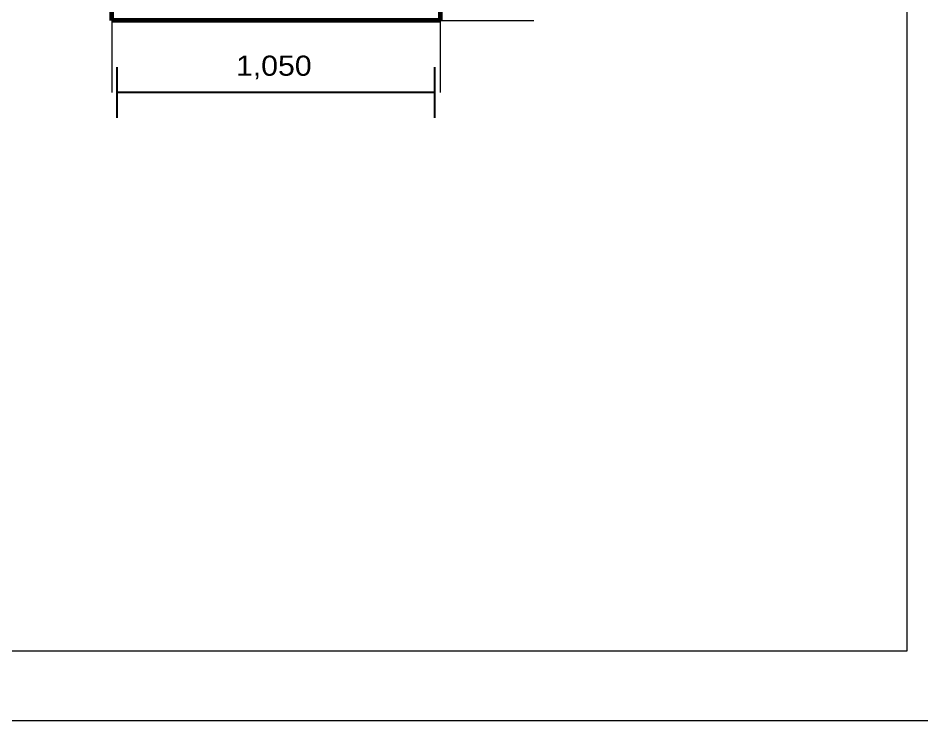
# Model space of a CAD drawing. Header units: millimetres. Extents: x 5 to 415, y 5 to 287.
# Drawn here: x 209.7 to 333, y 4.9 to 100.7 of the extents above; entities that cross this region are included whole.
import ezdxf

# ---------------------------------------------------------------- set-up
doc = ezdxf.new("R2010")
doc.units = ezdxf.units.MM
doc.layers.add('SHEET_GEOMETRY', color=7, linetype='Continuous')
doc.layers.add('SHEET_TEXT', color=7, linetype='Continuous')

msp = doc.modelspace()

# ---------------------------------------------------------------- linework, layer by layer
at = {"layer": 'SHEET_GEOMETRY', "lineweight": 15}
for p, q in [((330.91, 276.19), (330.91, 14.43)), ((330.91, 14.43), (15.88, 14.43)), ((414.51, 4.9), (4.94, 4.9))]:
    msp.add_line(p, q, dxfattribs=at)
at = {"layer": 'SHEET_GEOMETRY', "lineweight": 60}
for p, q in [((222.51, 100.37), (223.15, 198.37)), ((266.61, 198.37), (267.25, 100.37)), ((267.25, 100.37), (222.51, 100.37))]:
    msp.add_line(p, q, dxfattribs=at)
at = {"layer": 'SHEET_GEOMETRY', "lineweight": 20}
for p, q in [((222.51, 100.37), (222.51, 90.57)), ((267.25, 100.37), (267.25, 90.57)), ((267.25, 100.37), (280.03, 100.37))]:
    msp.add_line(p, q, dxfattribs=at)
at = {"layer": 'SHEET_GEOMETRY', "lineweight": 25}
for p, q in [((223.2, 94.04), (223.2, 94.04)), ((223.2, 94.04), (223.2, 87.11)), ((266.56, 87.11), (266.56, 94.04)), ((225.91, 90.57), (223.2, 90.57)), ((228.62, 90.57), (225.91, 90.57)), ((231.33, 90.57), (228.62, 90.57)), ((234.04, 90.57), (231.33, 90.57)), ((236.75, 90.57), (234.04, 90.57)), ((239.46, 90.57), (236.75, 90.57)), ((242.17, 90.57), (239.46, 90.57)), ((244.88, 90.57), (242.17, 90.57)), ((247.59, 90.57), (244.88, 90.57)), ((250.3, 90.57), (247.59, 90.57)), ((253.01, 90.57), (250.3, 90.57)), ((255.72, 90.57), (253.01, 90.57)), ((258.43, 90.57), (255.72, 90.57)), ((261.14, 90.57), (258.43, 90.57)), ((263.85, 90.57), (261.14, 90.57)), ((266.56, 90.57), (263.85, 90.57)), ((266.56, 87.11), (266.56, 87.11))]:
    msp.add_line(p, q, dxfattribs=at)

# ---------------------------------------------------------------- texts
at = {"layer": 'SHEET_TEXT', "width": 1.125482}
msp.add_text('1,050', height=2.741, dxfattribs=at).set_placement((239.43, 92.86))

doc.saveas('drawing.dxf')
